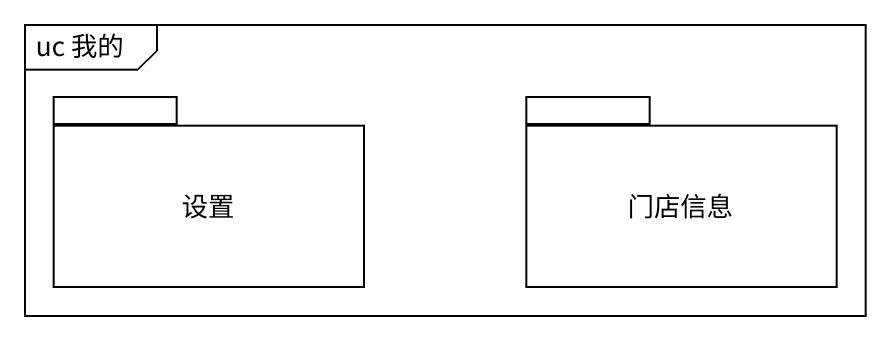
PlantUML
@startuml
mainframe uc 我的
package 设置 {
}
package 门店信息 {
}
@enduml
